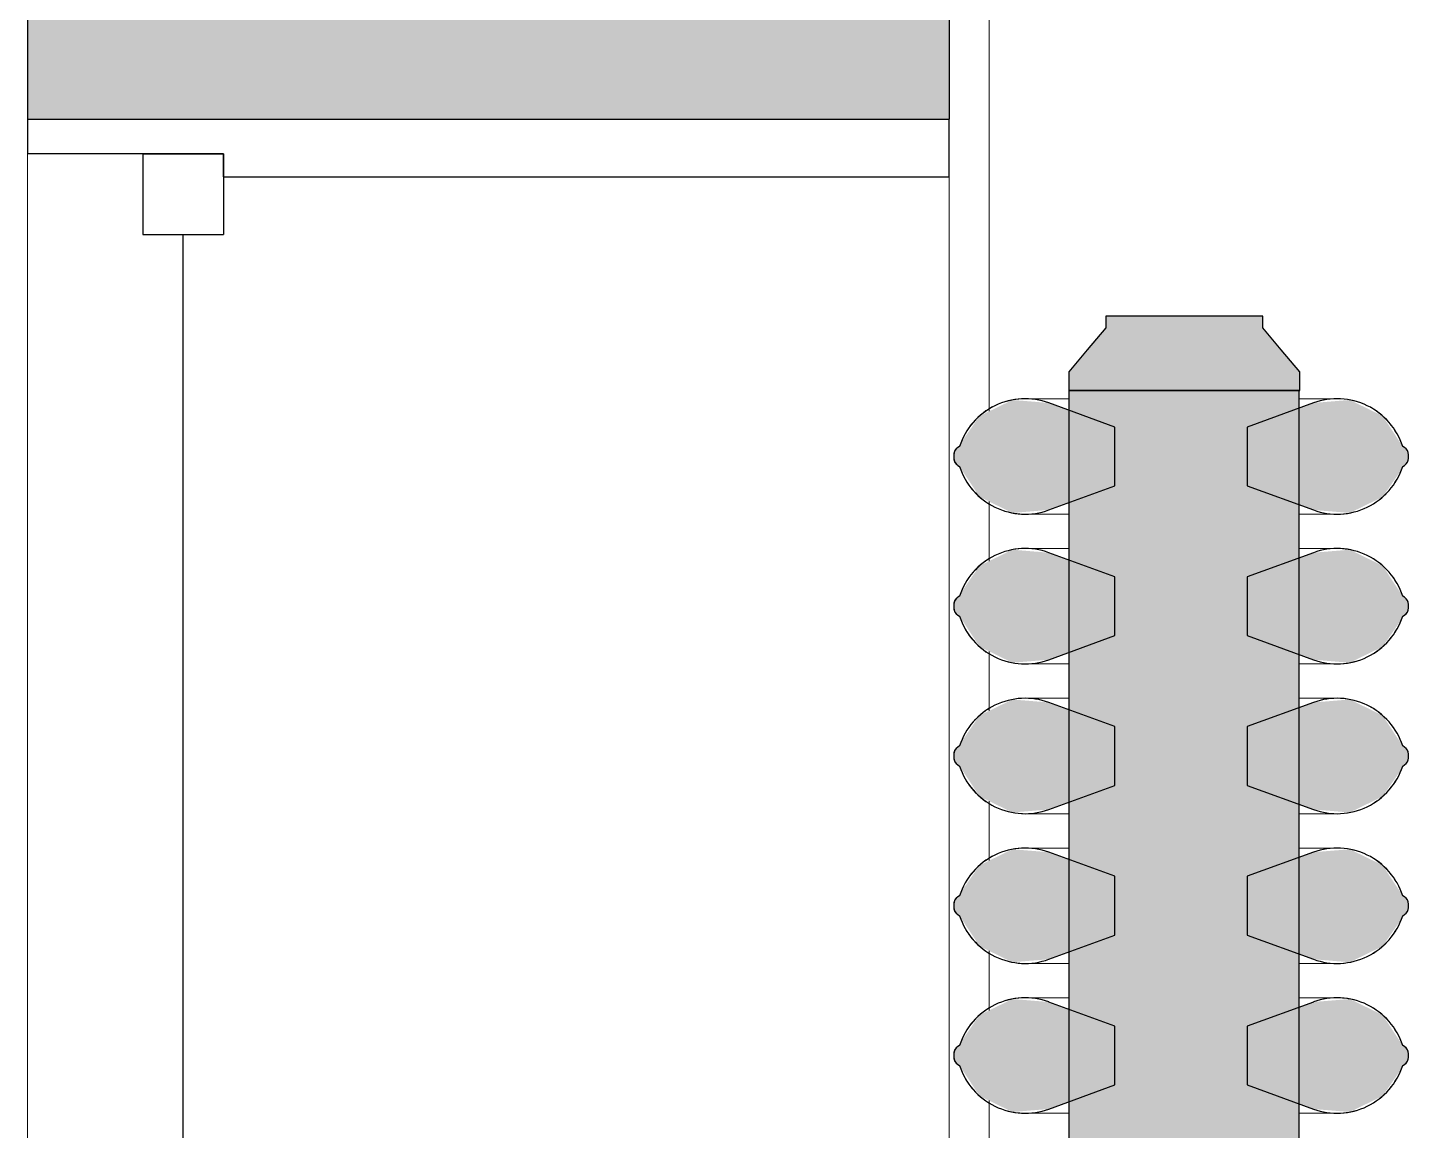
# Model space of a CAD drawing. Header units: inches. Extents: x -1287 to 1590, y -3558 to 989.
# Drawn here: x -1035.06 to -1005.1, y 357.56 to 381.49 of the extents above; entities that cross this region are included whole.
import ezdxf

# ---------------------------------------------------------------- set-up
doc = ezdxf.new("R2010")
doc.units = ezdxf.units.IN
doc.header["$MEASUREMENT"] = 0
for name, color, linetype, lineweight in [('A-FLOR', 192, 'Continuous', 18), ('A-GENM', 13, 'Continuous', 9), ('A-GLAZ', 151, 'Continuous', 18), ('A-WALL', 113, 'Continuous', 18), ('A-WALL-PATT', 111, 'Continuous', 18)]:
    doc.layers.add(name, color=color, linetype=linetype, lineweight=lineweight)

# ---------------------------------------------------------------- blocks, each defined once
blk = doc.blocks.new('Double Hung - side window 4_ X 6_ 3_ H-6972878-1st Floor Construction')
at = {"layer": 'A-GLAZ', "color": 8, "lineweight": 30}
for p, q in [((-18.75, 10), (-18, 10)), ((-18, 5.75), (-18, 10)), ((18, 5.75), (18, 10)), ((18.75, 10), (18, 10)), ((-18, 7.5), (-18, 5.75)), ((-18, 7.5), (-16.25, 7.5)), ((-16.25, 7.5), (-16.25, 5.75)), ((16.25, 7.5), (16.25, 5.75)), ((18, 7.5), (16.25, 7.5)), ((18, 7.5), (18, 5.75)), ((-16.25, 6.625), (16.25, 6.625)), ((-18, 5.75), (-16.25, 5.75)), ((-18, 5.75), (-17.5, 5.75)), ((-17.5, -10), (-17.5, 5.75)), ((18, 5.75), (16.25, 5.75)), ((17.5, 5.75), (18, 5.75)), ((17.5, 5.75), (17.5, -10)), ((-17.5, -10), (-18.75, -10)), ((17.5, -10), (18.75, -10))]:
    blk.add_line(p, q, dxfattribs=at)
blk = doc.blocks.new('Cast_Iron_Radiator_8182 - Cast_Iron_Radiator_8182-V46-1st Floor Construction')
at = {"layer": 'A-GENM'}
h = blk.add_hatch(color=7, dxfattribs=at)
h.paths.add_polyline_path([(-4.524, -3.66), (-4.589, -2.87), (-5.111, -1.435), (-6.389, -1.435), (-6.911, -2.87), (-6.976, -3.66), (-6.629, -4.372), (-5.943, -4.848), (-5.876, -4.91), (-5.713, -4.933), (-5.624, -4.91), (-5.532, -4.809), (-4.871, -4.372), (-4.645, -3.909)], flags=0)
h.paths.add_polyline_path([(-4.524, 3.66), (-4.871, 4.372), (-5.557, 4.848), (-5.624, 4.91), (-5.787, 4.933), (-5.876, 4.91), (-5.968, 4.809), (-6.629, 4.372), (-6.976, 3.66), (-6.911, 2.87), (-6.389, 1.435), (-5.111, 1.435), (-4.589, 2.87)], flags=0)
h = blk.add_hatch(color=7, dxfattribs=at)
h.paths.add_polyline_path([(-1.274, 3.66), (-1.621, 4.372), (-2.307, 4.848), (-2.374, 4.91), (-2.537, 4.933), (-2.626, 4.91), (-2.718, 4.809), (-3.379, 4.372), (-3.726, 3.66), (-3.661, 2.87), (-3.139, 1.435), (-1.861, 1.435), (-1.339, 2.87)], flags=0)
h.paths.add_polyline_path([(-1.274, -3.66), (-1.339, -2.87), (-1.861, -1.435), (-3.139, -1.435), (-3.661, -2.87), (-3.726, -3.66), (-3.379, -4.372), (-2.693, -4.848), (-2.626, -4.91), (-2.463, -4.933), (-2.374, -4.91), (-2.282, -4.809), (-1.621, -4.372), (-1.395, -3.909)], flags=0)
h = blk.add_hatch(color=7, dxfattribs=at)
h.paths.add_polyline_path([(1.976, -3.66), (1.911, -2.87), (1.389, -1.435), (0.111, -1.435), (-0.411, -2.87), (-0.476, -3.66), (-0.129, -4.372), (0.557, -4.848), (0.624, -4.91), (0.787, -4.933), (0.876, -4.91), (0.968, -4.809), (1.629, -4.372), (1.855, -3.909)], flags=0)
h.paths.add_polyline_path([(1.976, 3.66), (1.629, 4.372), (0.943, 4.848), (0.876, 4.91), (0.713, 4.933), (0.624, 4.91), (0.532, 4.809), (-0.129, 4.372), (-0.476, 3.66), (-0.411, 2.87), (0.111, 1.435), (1.389, 1.435), (1.911, 2.87)], flags=0)
h = blk.add_hatch(color=7, dxfattribs=at)
h.paths.add_polyline_path([(5.226, -3.66), (5.161, -2.87), (4.639, -1.435), (3.361, -1.435), (2.839, -2.87), (2.774, -3.66), (3.121, -4.372), (3.807, -4.848), (3.874, -4.91), (4.037, -4.933), (4.126, -4.91), (4.218, -4.809), (4.879, -4.372), (5.105, -3.909)], flags=0)
h.paths.add_polyline_path([(5.226, 3.66), (4.879, 4.372), (4.193, 4.848), (4.126, 4.91), (3.963, 4.933), (3.874, 4.91), (3.782, 4.809), (3.121, 4.372), (2.774, 3.66), (2.839, 2.87), (3.361, 1.435), (4.639, 1.435), (5.161, 2.87)], flags=0)
h = blk.add_hatch(color=7, dxfattribs=at)
h.paths.add_polyline_path([(8.476, -3.66), (8.411, -2.87), (7.889, -1.435), (6.611, -1.435), (6.089, -2.87), (6.024, -3.66), (6.371, -4.372), (7.057, -4.848), (7.124, -4.91), (7.287, -4.933), (7.376, -4.91), (7.468, -4.809), (8.129, -4.372), (8.355, -3.909)], flags=0)
h.paths.add_polyline_path([(8.476, 3.66), (8.129, 4.372), (7.443, 4.848), (7.376, 4.91), (7.213, 4.933), (7.124, 4.91), (7.032, 4.809), (6.371, 4.372), (6.024, 3.66), (6.089, 2.87), (6.611, 1.435), (7.889, 1.435), (8.411, 2.87)], flags=0)
for points in [[(-7.179, 2.574), (-7.584, 2.574), (-8.542, 1.77), (-8.792, 1.77), (-8.792, -1.634), (-8.542, -1.634), (-7.584, -2.438), (-7.179, -2.438)], [(15.702, -2.438), (15.702, 2.561), (-7.179, 2.561), (-7.179, -2.438), (11.735, -2.438)]]:
    blk.add_hatch(color=7, dxfattribs=at).paths.add_polyline_path(points, flags=0)
at = {"layer": 'A-GENM', "color": 8, "lineweight": 30}
for p, q in [((-5.943, 4.848), (-5.968, 4.809)), ((-5.713, 4.933), (-5.787, 4.933)), ((-5.532, 4.809), (-5.557, 4.848)), ((-2.693, 4.848), (-2.718, 4.809)), ((-2.463, 4.933), (-2.537, 4.933)), ((-2.282, 4.809), (-2.307, 4.848)), ((0.557, 4.848), (0.532, 4.809)), ((0.787, 4.933), (0.713, 4.933)), ((0.968, 4.809), (0.943, 4.848)), ((3.807, 4.848), (3.782, 4.809)), ((4.037, 4.933), (3.963, 4.933)), ((4.218, 4.809), (4.193, 4.848)), ((7.057, 4.848), (7.032, 4.809)), ((7.287, 4.933), (7.213, 4.933)), ((7.468, 4.809), (7.443, 4.848)), ((-6.911, 2.87), (-6.389, 1.435)), ((-5.111, 1.435), (-4.589, 2.87)), ((-3.661, 2.87), (-3.139, 1.435)), ((-1.861, 1.435), (-1.339, 2.87)), ((-0.411, 2.87), (0.111, 1.435)), ((1.389, 1.435), (1.911, 2.87)), ((2.839, 2.87), (3.361, 1.435)), ((4.639, 1.435), (5.161, 2.87)), ((6.089, 2.87), (6.611, 1.435)), ((7.889, 1.435), (8.411, 2.87)), ((-7.179, 2.574), (-7.584, 2.574)), ((-7.179, -2.438), (-7.179, 2.574)), ((15.702, 2.561), (-7.179, 2.561)), ((-7.179, 2.561), (-7.179, -2.438)), ((-8.542, 1.77), (-8.792, 1.77)), ((-8.792, 1.77), (-8.792, -1.634)), ((-6.389, 1.435), (-5.111, 1.435)), ((-3.139, 1.435), (-1.861, 1.435)), ((0.111, 1.435), (1.389, 1.435)), ((3.361, 1.435), (4.639, 1.435)), ((6.611, 1.435), (7.889, 1.435)), ((-6.389, -1.435), (-6.911, -2.87)), ((-5.111, -1.435), (-6.389, -1.435)), ((-4.589, -2.87), (-5.111, -1.435)), ((-3.139, -1.435), (-3.661, -2.87)), ((-1.861, -1.435), (-3.139, -1.435)), ((-1.339, -2.87), (-1.861, -1.435)), ((0.111, -1.435), (-0.411, -2.87)), ((1.389, -1.435), (0.111, -1.435)), ((1.911, -2.87), (1.389, -1.435)), ((3.361, -1.435), (2.839, -2.87)), ((4.639, -1.435), (3.361, -1.435)), ((5.161, -2.87), (4.639, -1.435)), ((6.611, -1.435), (6.089, -2.87)), ((7.889, -1.435), (6.611, -1.435)), ((8.411, -2.87), (7.889, -1.435)), ((-8.792, -1.634), (-8.542, -1.634)), ((-7.584, -2.438), (-7.179, -2.438)), ((-7.179, -2.438), (15.702, -2.438)), ((-5.968, -4.809), (-5.943, -4.848)), ((-5.787, -4.933), (-5.713, -4.933)), ((-5.557, -4.848), (-5.532, -4.809)), ((-2.718, -4.809), (-2.693, -4.848)), ((-2.537, -4.933), (-2.463, -4.933)), ((-2.307, -4.848), (-2.282, -4.809)), ((0.532, -4.809), (0.557, -4.848)), ((0.713, -4.933), (0.787, -4.933)), ((0.943, -4.848), (0.968, -4.809)), ((3.782, -4.809), (3.807, -4.848)), ((3.963, -4.933), (4.037, -4.933)), ((4.193, -4.848), (4.218, -4.809)), ((7.032, -4.809), (7.057, -4.848)), ((7.213, -4.933), (7.287, -4.933)), ((7.443, -4.848), (7.468, -4.809))]:
    blk.add_line(p, q, dxfattribs=at)
at = {"layer": 'A-GENM', "flags": 128}
for points in [[(-7.002, 3.383), (-7.001, 3.443), (-6.997, 3.503), (-6.991, 3.563), (-6.983, 3.622), (-6.972, 3.681), (-6.959, 3.74), (-6.943, 3.798), (-6.926, 3.855), (-6.906, 3.911), (-6.883, 3.967), (-6.859, 4.022), (-6.832, 4.076), (-6.804, 4.128), (-6.773, 4.18), (-6.74, 4.23), (-6.705, 4.279), (-6.668, 4.326), (-6.63, 4.372), (-6.589, 4.416), (-6.547, 4.459), (-6.503, 4.5), (-6.458, 4.539), (-6.411, 4.576), (-6.362, 4.612), (-6.312, 4.645), (-6.261, 4.677), (-6.209, 4.706), (-6.155, 4.733), (-6.101, 4.758), (-6.045, 4.781), (-5.989, 4.802), (-5.968, 4.809)], [(-5.943, 4.848), (-5.938, 4.854), (-5.934, 4.86), (-5.929, 4.866), (-5.925, 4.872), (-5.919, 4.877), (-5.914, 4.882), (-5.909, 4.887), (-5.903, 4.892), (-5.897, 4.896), (-5.891, 4.901), (-5.885, 4.905), (-5.878, 4.909), (-5.872, 4.912), (-5.865, 4.915), (-5.858, 4.918), (-5.851, 4.921), (-5.844, 4.924), (-5.837, 4.926), (-5.83, 4.928), (-5.823, 4.929), (-5.816, 4.93), (-5.808, 4.931), (-5.801, 4.932), (-5.793, 4.933), (-5.787, 4.933)], [(-5.713, 4.933), (-5.706, 4.932), (-5.698, 4.932), (-5.691, 4.931), (-5.683, 4.93), (-5.676, 4.929), (-5.669, 4.927), (-5.662, 4.925), (-5.655, 4.923), (-5.648, 4.921), (-5.641, 4.918), (-5.634, 4.915), (-5.627, 4.912), (-5.621, 4.908), (-5.614, 4.904), (-5.608, 4.9), (-5.602, 4.896), (-5.596, 4.891), (-5.591, 4.887), (-5.585, 4.882), (-5.58, 4.876), (-5.575, 4.871), (-5.57, 4.865), (-5.565, 4.859), (-5.561, 4.854), (-5.557, 4.848)], [(-5.532, 4.809), (-5.475, 4.789), (-5.419, 4.767), (-5.365, 4.743), (-5.311, 4.716), (-5.258, 4.688), (-5.206, 4.657), (-5.156, 4.624), (-5.107, 4.59), (-5.059, 4.553), (-5.013, 4.515), (-4.969, 4.474), (-4.926, 4.432), (-4.885, 4.389), (-4.846, 4.343), (-4.808, 4.296), (-4.773, 4.248), (-4.739, 4.198), (-4.707, 4.147), (-4.678, 4.095), (-4.651, 4.042), (-4.625, 3.987), (-4.602, 3.932), (-4.581, 3.876), (-4.563, 3.819), (-4.547, 3.761), (-4.533, 3.703), (-4.521, 3.644), (-4.512, 3.585), (-4.505, 3.525), (-4.5, 3.465), (-4.498, 3.405), (-4.498, 3.383)], [(-3.752, 3.383), (-3.751, 3.443), (-3.747, 3.503), (-3.741, 3.563), (-3.733, 3.622), (-3.722, 3.681), (-3.709, 3.74), (-3.693, 3.798), (-3.676, 3.855), (-3.656, 3.911), (-3.633, 3.967), (-3.609, 4.022), (-3.582, 4.076), (-3.554, 4.128), (-3.523, 4.18), (-3.49, 4.23), (-3.455, 4.279), (-3.418, 4.326), (-3.38, 4.372), (-3.339, 4.416), (-3.297, 4.459), (-3.253, 4.5), (-3.208, 4.539), (-3.161, 4.576), (-3.112, 4.612), (-3.062, 4.645), (-3.011, 4.677), (-2.959, 4.706), (-2.905, 4.733), (-2.851, 4.758), (-2.795, 4.781), (-2.739, 4.802), (-2.718, 4.809)], [(-2.693, 4.848), (-2.688, 4.854), (-2.684, 4.86), (-2.679, 4.866), (-2.675, 4.872), (-2.669, 4.877), (-2.664, 4.882), (-2.659, 4.887), (-2.653, 4.892), (-2.647, 4.896), (-2.641, 4.901), (-2.635, 4.905), (-2.628, 4.909), (-2.622, 4.912), (-2.615, 4.915), (-2.608, 4.918), (-2.601, 4.921), (-2.594, 4.924), (-2.587, 4.926), (-2.58, 4.928), (-2.573, 4.929), (-2.566, 4.93), (-2.558, 4.931), (-2.551, 4.932), (-2.543, 4.933), (-2.537, 4.933)], [(-2.463, 4.933), (-2.456, 4.932), (-2.448, 4.932), (-2.441, 4.931), (-2.433, 4.93), (-2.426, 4.929), (-2.419, 4.927), (-2.412, 4.925), (-2.405, 4.923), (-2.398, 4.921), (-2.391, 4.918), (-2.384, 4.915), (-2.377, 4.912), (-2.371, 4.908), (-2.364, 4.904), (-2.358, 4.9), (-2.352, 4.896), (-2.346, 4.891), (-2.341, 4.887), (-2.335, 4.882), (-2.33, 4.876), (-2.325, 4.871), (-2.32, 4.865), (-2.315, 4.859), (-2.311, 4.854), (-2.307, 4.848)], [(-2.282, 4.809), (-2.225, 4.789), (-2.169, 4.767), (-2.115, 4.743), (-2.061, 4.716), (-2.008, 4.688), (-1.956, 4.657), (-1.906, 4.624), (-1.857, 4.59), (-1.809, 4.553), (-1.763, 4.515), (-1.719, 4.474), (-1.676, 4.432), (-1.635, 4.389), (-1.596, 4.343), (-1.558, 4.296), (-1.523, 4.248), (-1.489, 4.198), (-1.457, 4.147), (-1.428, 4.095), (-1.401, 4.042), (-1.375, 3.987), (-1.352, 3.932), (-1.331, 3.876), (-1.313, 3.819), (-1.297, 3.761), (-1.283, 3.703), (-1.271, 3.644), (-1.262, 3.585), (-1.255, 3.525), (-1.25, 3.465), (-1.248, 3.405), (-1.248, 3.383)], [(-0.502, 3.383), (-0.501, 3.443), (-0.497, 3.503), (-0.491, 3.563), (-0.483, 3.622), (-0.472, 3.681), (-0.459, 3.74), (-0.443, 3.798), (-0.426, 3.855), (-0.406, 3.911), (-0.383, 3.967), (-0.359, 4.022), (-0.332, 4.076), (-0.304, 4.128), (-0.273, 4.18), (-0.24, 4.23), (-0.205, 4.279), (-0.168, 4.326), (-0.13, 4.372), (-0.089, 4.416), (-0.047, 4.459), (-0.003, 4.5), (0.042, 4.539), (0.089, 4.576), (0.138, 4.612), (0.188, 4.645), (0.239, 4.677), (0.291, 4.706), (0.345, 4.733), (0.399, 4.758), (0.455, 4.781), (0.511, 4.802), (0.532, 4.809)], [(0.557, 4.848), (0.562, 4.854), (0.566, 4.86), (0.571, 4.866), (0.575, 4.872), (0.581, 4.877), (0.586, 4.882), (0.591, 4.887), (0.597, 4.892), (0.603, 4.896), (0.609, 4.901), (0.615, 4.905), (0.622, 4.909), (0.628, 4.912), (0.635, 4.915), (0.642, 4.918), (0.649, 4.921), (0.656, 4.924), (0.663, 4.926), (0.67, 4.928), (0.677, 4.929), (0.684, 4.93), (0.692, 4.931), (0.699, 4.932), (0.707, 4.933), (0.713, 4.933)], [(0.787, 4.933), (0.794, 4.932), (0.802, 4.932), (0.809, 4.931), (0.817, 4.93), (0.824, 4.929), (0.831, 4.927), (0.838, 4.925), (0.845, 4.923), (0.852, 4.921), (0.859, 4.918), (0.866, 4.915), (0.873, 4.912), (0.879, 4.908), (0.886, 4.904), (0.892, 4.9), (0.898, 4.896), (0.904, 4.891), (0.909, 4.887), (0.915, 4.882), (0.92, 4.876), (0.925, 4.871), (0.93, 4.865), (0.935, 4.859), (0.939, 4.854), (0.943, 4.848)], [(0.968, 4.809), (1.025, 4.789), (1.081, 4.767), (1.135, 4.743), (1.189, 4.716), (1.242, 4.688), (1.294, 4.657), (1.344, 4.624), (1.393, 4.59), (1.441, 4.553), (1.487, 4.515), (1.531, 4.474), (1.574, 4.432), (1.615, 4.389), (1.654, 4.343), (1.692, 4.296), (1.727, 4.248), (1.761, 4.198), (1.793, 4.147), (1.822, 4.095), (1.849, 4.042), (1.875, 3.987), (1.898, 3.932), (1.919, 3.876), (1.937, 3.819), (1.953, 3.761), (1.967, 3.703), (1.979, 3.644), (1.988, 3.585), (1.995, 3.525), (2, 3.465), (2.002, 3.405), (2.002, 3.383)], [(2.748, 3.383), (2.749, 3.443), (2.753, 3.503), (2.759, 3.563), (2.767, 3.622), (2.778, 3.681), (2.791, 3.74), (2.807, 3.798), (2.824, 3.855), (2.844, 3.911), (2.867, 3.967), (2.891, 4.022), (2.918, 4.076), (2.946, 4.128), (2.977, 4.18), (3.01, 4.23), (3.045, 4.279), (3.082, 4.326), (3.12, 4.372), (3.161, 4.416), (3.203, 4.459), (3.247, 4.5), (3.292, 4.539), (3.339, 4.576), (3.388, 4.612), (3.438, 4.645), (3.489, 4.677), (3.541, 4.706), (3.595, 4.733), (3.649, 4.758), (3.705, 4.781), (3.761, 4.802), (3.782, 4.809)], [(3.807, 4.848), (3.812, 4.854), (3.816, 4.86), (3.821, 4.866), (3.825, 4.872), (3.831, 4.877), (3.836, 4.882), (3.841, 4.887), (3.847, 4.892), (3.853, 4.896), (3.859, 4.901), (3.865, 4.905), (3.872, 4.909), (3.878, 4.912), (3.885, 4.915), (3.892, 4.918), (3.899, 4.921), (3.906, 4.924), (3.913, 4.926), (3.92, 4.928), (3.927, 4.929), (3.934, 4.93), (3.942, 4.931), (3.949, 4.932), (3.957, 4.933), (3.963, 4.933)], [(4.037, 4.933), (4.044, 4.932), (4.052, 4.932), (4.059, 4.931), (4.067, 4.93), (4.074, 4.929), (4.081, 4.927), (4.088, 4.925), (4.095, 4.923), (4.102, 4.921), (4.109, 4.918), (4.116, 4.915), (4.123, 4.912), (4.129, 4.908), (4.136, 4.904), (4.142, 4.9), (4.148, 4.896), (4.154, 4.891), (4.159, 4.887), (4.165, 4.882), (4.17, 4.876), (4.175, 4.871), (4.18, 4.865), (4.185, 4.859), (4.189, 4.854), (4.193, 4.848)], [(4.218, 4.809), (4.275, 4.789), (4.331, 4.767), (4.385, 4.743), (4.439, 4.716), (4.492, 4.688), (4.544, 4.657), (4.594, 4.624), (4.643, 4.59), (4.691, 4.553), (4.737, 4.515), (4.781, 4.474), (4.824, 4.432), (4.865, 4.389), (4.904, 4.343), (4.942, 4.296), (4.977, 4.248), (5.011, 4.198), (5.043, 4.147), (5.072, 4.095), (5.099, 4.042), (5.125, 3.987), (5.148, 3.932), (5.169, 3.876), (5.187, 3.819), (5.203, 3.761), (5.217, 3.703), (5.229, 3.644), (5.238, 3.585), (5.245, 3.525), (5.25, 3.465), (5.252, 3.405), (5.252, 3.383)], [(5.998, 3.383), (5.999, 3.443), (6.003, 3.503), (6.009, 3.563), (6.017, 3.622), (6.028, 3.681), (6.041, 3.74), (6.057, 3.798), (6.074, 3.855), (6.094, 3.911), (6.117, 3.967), (6.141, 4.022), (6.168, 4.076), (6.196, 4.128), (6.227, 4.18), (6.26, 4.23), (6.295, 4.279), (6.332, 4.326), (6.37, 4.372), (6.411, 4.416), (6.453, 4.459), (6.497, 4.5), (6.542, 4.539), (6.589, 4.576), (6.638, 4.612), (6.688, 4.645), (6.739, 4.677), (6.791, 4.706), (6.845, 4.733), (6.899, 4.758), (6.955, 4.781), (7.011, 4.802), (7.032, 4.809)], [(7.057, 4.848), (7.062, 4.854), (7.066, 4.86), (7.071, 4.866), (7.075, 4.872), (7.081, 4.877), (7.086, 4.882), (7.091, 4.887), (7.097, 4.892), (7.103, 4.896), (7.109, 4.901), (7.115, 4.905), (7.122, 4.909), (7.128, 4.912), (7.135, 4.915), (7.142, 4.918), (7.149, 4.921), (7.156, 4.924), (7.163, 4.926), (7.17, 4.928), (7.177, 4.929), (7.184, 4.93), (7.192, 4.931), (7.199, 4.932), (7.207, 4.933), (7.213, 4.933)], [(7.287, 4.933), (7.294, 4.932), (7.302, 4.932), (7.309, 4.931), (7.317, 4.93), (7.324, 4.929), (7.331, 4.927), (7.338, 4.925), (7.345, 4.923), (7.352, 4.921), (7.359, 4.918), (7.366, 4.915), (7.373, 4.912), (7.379, 4.908), (7.386, 4.904), (7.392, 4.9), (7.398, 4.896), (7.404, 4.891), (7.409, 4.887), (7.415, 4.882), (7.42, 4.876), (7.425, 4.871), (7.43, 4.865), (7.435, 4.859), (7.439, 4.854), (7.443, 4.848)], [(7.468, 4.809), (7.525, 4.789), (7.581, 4.767), (7.635, 4.743), (7.689, 4.716), (7.742, 4.688), (7.794, 4.657), (7.844, 4.624), (7.893, 4.59), (7.941, 4.553), (7.987, 4.515), (8.031, 4.474), (8.074, 4.432), (8.115, 4.389), (8.154, 4.343), (8.192, 4.296), (8.227, 4.248), (8.261, 4.198), (8.293, 4.147), (8.322, 4.095), (8.349, 4.042), (8.375, 3.987), (8.398, 3.932), (8.419, 3.876), (8.437, 3.819), (8.453, 3.761), (8.467, 3.703), (8.479, 3.644), (8.488, 3.585), (8.495, 3.525), (8.5, 3.465), (8.502, 3.405), (8.502, 3.383)], [(-7.002, 2.571), (-7.002, 2.642), (-7.002, 2.71), (-7.002, 2.775), (-7.002, 2.837), (-7.002, 2.896), (-7.002, 2.952), (-7.002, 3.005), (-7.002, 3.055), (-7.002, 3.102), (-7.002, 3.145), (-7.002, 3.185), (-7.002, 3.221), (-7.002, 3.254), (-7.002, 3.283), (-7.002, 3.309), (-7.002, 3.33), (-7.002, 3.348), (-7.002, 3.363), (-7.002, 3.373), (-7.002, 3.38), (-7.002, 3.383), (-7.002, 3.383)], [(-4.498, 3.383), (-4.498, 3.381), (-4.498, 3.375), (-4.498, 3.366), (-4.498, 3.353), (-4.498, 3.336), (-4.498, 3.315), (-4.498, 3.29), (-4.498, 3.262), (-4.498, 3.23), (-4.498, 3.195), (-4.498, 3.156), (-4.498, 3.114), (-4.498, 3.068), (-4.498, 3.019), (-4.498, 2.967), (-4.498, 2.911), (-4.498, 2.853), (-4.498, 2.792), (-4.498, 2.727), (-4.498, 2.66), (-4.498, 2.591), (-4.498, 2.561)], [(-3.752, 2.571), (-3.752, 2.642), (-3.752, 2.71), (-3.752, 2.775), (-3.752, 2.837), (-3.752, 2.896), (-3.752, 2.952), (-3.752, 3.005), (-3.752, 3.055), (-3.752, 3.102), (-3.752, 3.145), (-3.752, 3.185), (-3.752, 3.221), (-3.752, 3.254), (-3.752, 3.283), (-3.752, 3.309), (-3.752, 3.33), (-3.752, 3.348), (-3.752, 3.363), (-3.752, 3.373), (-3.752, 3.38), (-3.752, 3.383), (-3.752, 3.383)], [(-1.248, 3.383), (-1.248, 3.381), (-1.248, 3.375), (-1.248, 3.366), (-1.248, 3.353), (-1.248, 3.336), (-1.248, 3.315), (-1.248, 3.29), (-1.248, 3.262), (-1.248, 3.23), (-1.248, 3.195), (-1.248, 3.156), (-1.248, 3.114), (-1.248, 3.068), (-1.248, 3.019), (-1.248, 2.967), (-1.248, 2.911), (-1.248, 2.853), (-1.248, 2.792), (-1.248, 2.727), (-1.248, 2.66), (-1.248, 2.591), (-1.248, 2.561)], [(-0.502, 2.571), (-0.502, 2.642), (-0.502, 2.71), (-0.502, 2.775), (-0.502, 2.837), (-0.502, 2.896), (-0.502, 2.952), (-0.502, 3.005), (-0.502, 3.055), (-0.502, 3.102), (-0.502, 3.145), (-0.502, 3.185), (-0.502, 3.221), (-0.502, 3.254), (-0.502, 3.283), (-0.502, 3.309), (-0.502, 3.33), (-0.502, 3.348), (-0.502, 3.363), (-0.502, 3.373), (-0.502, 3.38), (-0.502, 3.383), (-0.502, 3.383)], [(2.002, 3.383), (2.002, 3.381), (2.002, 3.375), (2.002, 3.366), (2.002, 3.353), (2.002, 3.336), (2.002, 3.315), (2.002, 3.29), (2.002, 3.262), (2.002, 3.23), (2.002, 3.195), (2.002, 3.156), (2.002, 3.114), (2.002, 3.068), (2.002, 3.019), (2.002, 2.967), (2.002, 2.911), (2.002, 2.853), (2.002, 2.792), (2.002, 2.727), (2.002, 2.66), (2.002, 2.591), (2.002, 2.561)], [(2.748, 2.571), (2.748, 2.642), (2.748, 2.71), (2.748, 2.775), (2.748, 2.837), (2.748, 2.896), (2.748, 2.952), (2.748, 3.005), (2.748, 3.055), (2.748, 3.102), (2.748, 3.145), (2.748, 3.185), (2.748, 3.221), (2.748, 3.254), (2.748, 3.283), (2.748, 3.309), (2.748, 3.33), (2.748, 3.348), (2.748, 3.363), (2.748, 3.373), (2.748, 3.38), (2.748, 3.383), (2.748, 3.383)], [(5.252, 3.383), (5.252, 3.381), (5.252, 3.375), (5.252, 3.366), (5.252, 3.353), (5.252, 3.336), (5.252, 3.315), (5.252, 3.29), (5.252, 3.262), (5.252, 3.23), (5.252, 3.195), (5.252, 3.156), (5.252, 3.114), (5.252, 3.068), (5.252, 3.019), (5.252, 2.967), (5.252, 2.911), (5.252, 2.853), (5.252, 2.792), (5.252, 2.727), (5.252, 2.66), (5.252, 2.591), (5.252, 2.561)], [(5.998, 2.571), (5.998, 2.642), (5.998, 2.71), (5.998, 2.775), (5.998, 2.837), (5.998, 2.896), (5.998, 2.952), (5.998, 3.005), (5.998, 3.055), (5.998, 3.102), (5.998, 3.145), (5.998, 3.185), (5.998, 3.221), (5.998, 3.254), (5.998, 3.283), (5.998, 3.309), (5.998, 3.33), (5.998, 3.348), (5.998, 3.363), (5.998, 3.373), (5.998, 3.38), (5.998, 3.383), (5.998, 3.383)], [(8.502, 3.383), (8.502, 3.381), (8.502, 3.375), (8.502, 3.366), (8.502, 3.353), (8.502, 3.336), (8.502, 3.315), (8.502, 3.29), (8.502, 3.262), (8.502, 3.23), (8.502, 3.195), (8.502, 3.156), (8.502, 3.114), (8.502, 3.068), (8.502, 3.019), (8.502, 2.967), (8.502, 2.911), (8.502, 2.853), (8.502, 2.792), (8.502, 2.727), (8.502, 2.66), (8.502, 2.591), (8.502, 2.561)], [(-7.002, -3.383), (-7.002, -3.381), (-7.002, -3.375), (-7.002, -3.366), (-7.002, -3.353), (-7.002, -3.336), (-7.002, -3.315), (-7.002, -3.29), (-7.002, -3.262), (-7.002, -3.23), (-7.002, -3.195), (-7.002, -3.156), (-7.002, -3.114), (-7.002, -3.068), (-7.002, -3.019), (-7.002, -2.967), (-7.002, -2.911), (-7.002, -2.853), (-7.002, -2.792), (-7.002, -2.727), (-7.002, -2.66), (-7.002, -2.591), (-7.002, -2.518), (-7.002, -2.444)], [(-4.498, -2.438), (-4.498, -2.498), (-4.498, -2.571), (-4.498, -2.642), (-4.498, -2.71), (-4.498, -2.775), (-4.498, -2.837), (-4.498, -2.896), (-4.498, -2.952), (-4.498, -3.005), (-4.498, -3.055), (-4.498, -3.102), (-4.498, -3.145), (-4.498, -3.185), (-4.498, -3.221), (-4.498, -3.254), (-4.498, -3.283), (-4.498, -3.309), (-4.498, -3.33), (-4.498, -3.348), (-4.498, -3.363), (-4.498, -3.373), (-4.498, -3.38), (-4.498, -3.383), (-4.498, -3.383)], [(-3.752, -3.383), (-3.752, -3.381), (-3.752, -3.375), (-3.752, -3.366), (-3.752, -3.353), (-3.752, -3.336), (-3.752, -3.315), (-3.752, -3.29), (-3.752, -3.262), (-3.752, -3.23), (-3.752, -3.195), (-3.752, -3.156), (-3.752, -3.114), (-3.752, -3.068), (-3.752, -3.019), (-3.752, -2.967), (-3.752, -2.911), (-3.752, -2.853), (-3.752, -2.792), (-3.752, -2.727), (-3.752, -2.66), (-3.752, -2.591), (-3.752, -2.518), (-3.752, -2.444)], [(-1.248, -2.438), (-1.248, -2.498), (-1.248, -2.571), (-1.248, -2.642), (-1.248, -2.71), (-1.248, -2.775), (-1.248, -2.837), (-1.248, -2.896), (-1.248, -2.952), (-1.248, -3.005), (-1.248, -3.055), (-1.248, -3.102), (-1.248, -3.145), (-1.248, -3.185), (-1.248, -3.221), (-1.248, -3.254), (-1.248, -3.283), (-1.248, -3.309), (-1.248, -3.33), (-1.248, -3.348), (-1.248, -3.363), (-1.248, -3.373), (-1.248, -3.38), (-1.248, -3.383), (-1.248, -3.383)], [(-0.502, -3.383), (-0.502, -3.381), (-0.502, -3.375), (-0.502, -3.366), (-0.502, -3.353), (-0.502, -3.336), (-0.502, -3.315), (-0.502, -3.29), (-0.502, -3.262), (-0.502, -3.23), (-0.502, -3.195), (-0.502, -3.156), (-0.502, -3.114), (-0.502, -3.068), (-0.502, -3.019), (-0.502, -2.967), (-0.502, -2.911), (-0.502, -2.853), (-0.502, -2.792), (-0.502, -2.727), (-0.502, -2.66), (-0.502, -2.591), (-0.502, -2.518), (-0.502, -2.444)], [(2.002, -2.438), (2.002, -2.498), (2.002, -2.571), (2.002, -2.642), (2.002, -2.71), (2.002, -2.775), (2.002, -2.837), (2.002, -2.896), (2.002, -2.952), (2.002, -3.005), (2.002, -3.055), (2.002, -3.102), (2.002, -3.145), (2.002, -3.185), (2.002, -3.221), (2.002, -3.254), (2.002, -3.283), (2.002, -3.309), (2.002, -3.33), (2.002, -3.348), (2.002, -3.363), (2.002, -3.373), (2.002, -3.38), (2.002, -3.383), (2.002, -3.383)], [(2.748, -3.383), (2.748, -3.381), (2.748, -3.375), (2.748, -3.366), (2.748, -3.353), (2.748, -3.336), (2.748, -3.315), (2.748, -3.29), (2.748, -3.262), (2.748, -3.23), (2.748, -3.195), (2.748, -3.156), (2.748, -3.114), (2.748, -3.068), (2.748, -3.019), (2.748, -2.967), (2.748, -2.911), (2.748, -2.853), (2.748, -2.792), (2.748, -2.727), (2.748, -2.66), (2.748, -2.591), (2.748, -2.518), (2.748, -2.444)], [(5.252, -2.438), (5.252, -2.498), (5.252, -2.571), (5.252, -2.642), (5.252, -2.71), (5.252, -2.775), (5.252, -2.837), (5.252, -2.896), (5.252, -2.952), (5.252, -3.005), (5.252, -3.055), (5.252, -3.102), (5.252, -3.145), (5.252, -3.185), (5.252, -3.221), (5.252, -3.254), (5.252, -3.283), (5.252, -3.309), (5.252, -3.33), (5.252, -3.348), (5.252, -3.363), (5.252, -3.373), (5.252, -3.38), (5.252, -3.383), (5.252, -3.383)], [(5.998, -3.383), (5.998, -3.381), (5.998, -3.375), (5.998, -3.366), (5.998, -3.353), (5.998, -3.336), (5.998, -3.315), (5.998, -3.29), (5.998, -3.262), (5.998, -3.23), (5.998, -3.195), (5.998, -3.156), (5.998, -3.114), (5.998, -3.068), (5.998, -3.019), (5.998, -2.967), (5.998, -2.911), (5.998, -2.853), (5.998, -2.792), (5.998, -2.727), (5.998, -2.66), (5.998, -2.591), (5.998, -2.518), (5.998, -2.444)], [(8.502, -2.438), (8.502, -2.498), (8.502, -2.571), (8.502, -2.642), (8.502, -2.71), (8.502, -2.775), (8.502, -2.837), (8.502, -2.896), (8.502, -2.952), (8.502, -3.005), (8.502, -3.055), (8.502, -3.102), (8.502, -3.145), (8.502, -3.185), (8.502, -3.221), (8.502, -3.254), (8.502, -3.283), (8.502, -3.309), (8.502, -3.33), (8.502, -3.348), (8.502, -3.363), (8.502, -3.373), (8.502, -3.38), (8.502, -3.383), (8.502, -3.383)], [(-5.968, -4.809), (-6.025, -4.789), (-6.081, -4.767), (-6.135, -4.743), (-6.189, -4.716), (-6.242, -4.688), (-6.294, -4.657), (-6.344, -4.624), (-6.393, -4.59), (-6.441, -4.553), (-6.487, -4.515), (-6.531, -4.474), (-6.574, -4.432), (-6.615, -4.389), (-6.654, -4.343), (-6.692, -4.296), (-6.727, -4.248), (-6.761, -4.198), (-6.793, -4.147), (-6.822, -4.095), (-6.849, -4.042), (-6.875, -3.987), (-6.898, -3.932), (-6.919, -3.876), (-6.937, -3.819), (-6.953, -3.761), (-6.967, -3.703), (-6.979, -3.644), (-6.988, -3.585), (-6.995, -3.525), (-7, -3.465), (-7.002, -3.405), (-7.002, -3.383)], [(-4.498, -3.383), (-4.499, -3.443), (-4.503, -3.503), (-4.509, -3.563), (-4.517, -3.622), (-4.528, -3.681), (-4.541, -3.74), (-4.557, -3.798), (-4.574, -3.855), (-4.594, -3.911), (-4.617, -3.967), (-4.641, -4.022), (-4.668, -4.076), (-4.696, -4.128), (-4.727, -4.18), (-4.76, -4.23), (-4.795, -4.279), (-4.832, -4.326), (-4.87, -4.372), (-4.911, -4.416), (-4.953, -4.459), (-4.997, -4.5), (-5.042, -4.539), (-5.089, -4.576), (-5.138, -4.612), (-5.188, -4.645), (-5.239, -4.677), (-5.291, -4.706), (-5.345, -4.733), (-5.399, -4.758), (-5.455, -4.781), (-5.511, -4.802), (-5.532, -4.809)], [(-2.718, -4.809), (-2.775, -4.789), (-2.831, -4.767), (-2.885, -4.743), (-2.939, -4.716), (-2.992, -4.688), (-3.044, -4.657), (-3.094, -4.624), (-3.143, -4.59), (-3.191, -4.553), (-3.237, -4.515), (-3.281, -4.474), (-3.324, -4.432), (-3.365, -4.389), (-3.404, -4.343), (-3.442, -4.296), (-3.477, -4.248), (-3.511, -4.198), (-3.543, -4.147), (-3.572, -4.095), (-3.599, -4.042), (-3.625, -3.987), (-3.648, -3.932), (-3.669, -3.876), (-3.687, -3.819), (-3.703, -3.761), (-3.717, -3.703), (-3.729, -3.644), (-3.738, -3.585), (-3.745, -3.525), (-3.75, -3.465), (-3.752, -3.405), (-3.752, -3.383)], [(-1.248, -3.383), (-1.249, -3.443), (-1.253, -3.503), (-1.259, -3.563), (-1.267, -3.622), (-1.278, -3.681), (-1.291, -3.74), (-1.307, -3.798), (-1.324, -3.855), (-1.344, -3.911), (-1.367, -3.967), (-1.391, -4.022), (-1.418, -4.076), (-1.446, -4.128), (-1.477, -4.18), (-1.51, -4.23), (-1.545, -4.279), (-1.582, -4.326), (-1.62, -4.372), (-1.661, -4.416), (-1.703, -4.459), (-1.747, -4.5), (-1.792, -4.539), (-1.839, -4.576), (-1.888, -4.612), (-1.938, -4.645), (-1.989, -4.677), (-2.041, -4.706), (-2.095, -4.733), (-2.149, -4.758), (-2.205, -4.781), (-2.261, -4.802), (-2.282, -4.809)], [(0.532, -4.809), (0.475, -4.789), (0.419, -4.767), (0.365, -4.743), (0.311, -4.716), (0.258, -4.688), (0.206, -4.657), (0.156, -4.624), (0.107, -4.59), (0.059, -4.553), (0.013, -4.515), (-0.031, -4.474), (-0.074, -4.432), (-0.115, -4.389), (-0.154, -4.343), (-0.192, -4.296), (-0.227, -4.248), (-0.261, -4.198), (-0.293, -4.147), (-0.322, -4.095), (-0.349, -4.042), (-0.375, -3.987), (-0.398, -3.932), (-0.419, -3.876), (-0.437, -3.819), (-0.453, -3.761), (-0.467, -3.703), (-0.479, -3.644), (-0.488, -3.585), (-0.495, -3.525), (-0.5, -3.465), (-0.502, -3.405), (-0.502, -3.383)], [(2.002, -3.383), (2.001, -3.443), (1.997, -3.503), (1.991, -3.563), (1.983, -3.622), (1.972, -3.681), (1.959, -3.74), (1.943, -3.798), (1.926, -3.855), (1.906, -3.911), (1.883, -3.967), (1.859, -4.022), (1.832, -4.076), (1.804, -4.128), (1.773, -4.18), (1.74, -4.23), (1.705, -4.279), (1.668, -4.326), (1.63, -4.372), (1.589, -4.416), (1.547, -4.459), (1.503, -4.5), (1.458, -4.539), (1.411, -4.576), (1.362, -4.612), (1.312, -4.645), (1.261, -4.677), (1.209, -4.706), (1.155, -4.733), (1.101, -4.758), (1.045, -4.781), (0.989, -4.802), (0.968, -4.809)], [(3.782, -4.809), (3.725, -4.789), (3.669, -4.767), (3.615, -4.743), (3.561, -4.716), (3.508, -4.688), (3.456, -4.657), (3.406, -4.624), (3.357, -4.59), (3.309, -4.553), (3.263, -4.515), (3.219, -4.474), (3.176, -4.432), (3.135, -4.389), (3.096, -4.343), (3.058, -4.296), (3.023, -4.248), (2.989, -4.198), (2.957, -4.147), (2.928, -4.095), (2.901, -4.042), (2.875, -3.987), (2.852, -3.932), (2.831, -3.876), (2.813, -3.819), (2.797, -3.761), (2.783, -3.703), (2.771, -3.644), (2.762, -3.585), (2.755, -3.525), (2.75, -3.465), (2.748, -3.405), (2.748, -3.383)], [(5.252, -3.383), (5.251, -3.443), (5.247, -3.503), (5.241, -3.563), (5.233, -3.622), (5.222, -3.681), (5.209, -3.74), (5.193, -3.798), (5.176, -3.855), (5.156, -3.911), (5.133, -3.967), (5.109, -4.022), (5.082, -4.076), (5.054, -4.128), (5.023, -4.18), (4.99, -4.23), (4.955, -4.279), (4.918, -4.326), (4.88, -4.372), (4.839, -4.416), (4.797, -4.459), (4.753, -4.5), (4.708, -4.539), (4.661, -4.576), (4.612, -4.612), (4.562, -4.645), (4.511, -4.677), (4.459, -4.706), (4.405, -4.733), (4.351, -4.758), (4.295, -4.781), (4.239, -4.802), (4.218, -4.809)], [(7.032, -4.809), (6.975, -4.789), (6.919, -4.767), (6.865, -4.743), (6.811, -4.716), (6.758, -4.688), (6.706, -4.657), (6.656, -4.624), (6.607, -4.59), (6.559, -4.553), (6.513, -4.515), (6.469, -4.474), (6.426, -4.432), (6.385, -4.389), (6.346, -4.343), (6.308, -4.296), (6.273, -4.248), (6.239, -4.198), (6.207, -4.147), (6.178, -4.095), (6.151, -4.042), (6.125, -3.987), (6.102, -3.932), (6.081, -3.876), (6.063, -3.819), (6.047, -3.761), (6.033, -3.703), (6.021, -3.644), (6.012, -3.585), (6.005, -3.525), (6, -3.465), (5.998, -3.405), (5.998, -3.383)], [(8.502, -3.383), (8.501, -3.443), (8.497, -3.503), (8.491, -3.563), (8.483, -3.622), (8.472, -3.681), (8.459, -3.74), (8.443, -3.798), (8.426, -3.855), (8.406, -3.911), (8.383, -3.967), (8.359, -4.022), (8.332, -4.076), (8.304, -4.128), (8.273, -4.18), (8.24, -4.23), (8.205, -4.279), (8.168, -4.326), (8.13, -4.372), (8.089, -4.416), (8.047, -4.459), (8.003, -4.5), (7.958, -4.539), (7.911, -4.576), (7.862, -4.612), (7.812, -4.645), (7.761, -4.677), (7.709, -4.706), (7.655, -4.733), (7.601, -4.758), (7.545, -4.781), (7.489, -4.802), (7.468, -4.809)], [(-5.787, -4.933), (-5.794, -4.932), (-5.802, -4.932), (-5.809, -4.931), (-5.817, -4.93), (-5.824, -4.929), (-5.831, -4.927), (-5.838, -4.925), (-5.845, -4.923), (-5.852, -4.921), (-5.859, -4.918), (-5.866, -4.915), (-5.873, -4.912), (-5.879, -4.908), (-5.886, -4.904), (-5.892, -4.9), (-5.898, -4.896), (-5.904, -4.891), (-5.909, -4.887), (-5.915, -4.882), (-5.92, -4.876), (-5.925, -4.871), (-5.93, -4.865), (-5.935, -4.859), (-5.939, -4.854), (-5.943, -4.848)], [(-5.557, -4.848), (-5.562, -4.854), (-5.566, -4.86), (-5.571, -4.866), (-5.575, -4.872), (-5.581, -4.877), (-5.586, -4.882), (-5.591, -4.887), (-5.597, -4.892), (-5.603, -4.896), (-5.609, -4.901), (-5.615, -4.905), (-5.622, -4.909), (-5.628, -4.912), (-5.635, -4.915), (-5.642, -4.918), (-5.649, -4.921), (-5.656, -4.924), (-5.663, -4.926), (-5.67, -4.928), (-5.677, -4.929), (-5.684, -4.93), (-5.692, -4.931), (-5.699, -4.932), (-5.707, -4.933), (-5.713, -4.933)], [(-2.537, -4.933), (-2.544, -4.932), (-2.552, -4.932), (-2.559, -4.931), (-2.567, -4.93), (-2.574, -4.929), (-2.581, -4.927), (-2.588, -4.925), (-2.595, -4.923), (-2.602, -4.921), (-2.609, -4.918), (-2.616, -4.915), (-2.623, -4.912), (-2.629, -4.908), (-2.636, -4.904), (-2.642, -4.9), (-2.648, -4.896), (-2.654, -4.891), (-2.659, -4.887), (-2.665, -4.882), (-2.67, -4.876), (-2.675, -4.871), (-2.68, -4.865), (-2.685, -4.859), (-2.689, -4.854), (-2.693, -4.848)], [(-2.307, -4.848), (-2.312, -4.854), (-2.316, -4.86), (-2.321, -4.866), (-2.325, -4.872), (-2.331, -4.877), (-2.336, -4.882), (-2.341, -4.887), (-2.347, -4.892), (-2.353, -4.896), (-2.359, -4.901), (-2.365, -4.905), (-2.372, -4.909), (-2.378, -4.912), (-2.385, -4.915), (-2.392, -4.918), (-2.399, -4.921), (-2.406, -4.924), (-2.413, -4.926), (-2.42, -4.928), (-2.427, -4.929), (-2.434, -4.93), (-2.442, -4.931), (-2.449, -4.932), (-2.457, -4.933), (-2.463, -4.933)], [(0.713, -4.933), (0.706, -4.932), (0.698, -4.932), (0.691, -4.931), (0.683, -4.93), (0.676, -4.929), (0.669, -4.927), (0.662, -4.925), (0.655, -4.923), (0.648, -4.921), (0.641, -4.918), (0.634, -4.915), (0.627, -4.912), (0.621, -4.908), (0.614, -4.904), (0.608, -4.9), (0.602, -4.896), (0.596, -4.891), (0.591, -4.887), (0.585, -4.882), (0.58, -4.876), (0.575, -4.871), (0.57, -4.865), (0.565, -4.859), (0.561, -4.854), (0.557, -4.848)], [(0.943, -4.848), (0.938, -4.854), (0.934, -4.86), (0.929, -4.866), (0.925, -4.872), (0.919, -4.877), (0.914, -4.882), (0.909, -4.887), (0.903, -4.892), (0.897, -4.896), (0.891, -4.901), (0.885, -4.905), (0.878, -4.909), (0.872, -4.912), (0.865, -4.915), (0.858, -4.918), (0.851, -4.921), (0.844, -4.924), (0.837, -4.926), (0.83, -4.928), (0.823, -4.929), (0.816, -4.93), (0.808, -4.931), (0.801, -4.932), (0.793, -4.933), (0.787, -4.933)], [(3.963, -4.933), (3.956, -4.932), (3.948, -4.932), (3.941, -4.931), (3.933, -4.93), (3.926, -4.929), (3.919, -4.927), (3.912, -4.925), (3.905, -4.923), (3.898, -4.921), (3.891, -4.918), (3.884, -4.915), (3.877, -4.912), (3.871, -4.908), (3.864, -4.904), (3.858, -4.9), (3.852, -4.896), (3.846, -4.891), (3.841, -4.887), (3.835, -4.882), (3.83, -4.876), (3.825, -4.871), (3.82, -4.865), (3.815, -4.859), (3.811, -4.854), (3.807, -4.848)], [(4.193, -4.848), (4.188, -4.854), (4.184, -4.86), (4.179, -4.866), (4.175, -4.872), (4.169, -4.877), (4.164, -4.882), (4.159, -4.887), (4.153, -4.892), (4.147, -4.896), (4.141, -4.901), (4.135, -4.905), (4.128, -4.909), (4.122, -4.912), (4.115, -4.915), (4.108, -4.918), (4.101, -4.921), (4.094, -4.924), (4.087, -4.926), (4.08, -4.928), (4.073, -4.929), (4.066, -4.93), (4.058, -4.931), (4.051, -4.932), (4.043, -4.933), (4.037, -4.933)], [(7.213, -4.933), (7.206, -4.932), (7.198, -4.932), (7.191, -4.931), (7.183, -4.93), (7.176, -4.929), (7.169, -4.927), (7.162, -4.925), (7.155, -4.923), (7.148, -4.921), (7.141, -4.918), (7.134, -4.915), (7.127, -4.912), (7.121, -4.908), (7.114, -4.904), (7.108, -4.9), (7.102, -4.896), (7.096, -4.891), (7.091, -4.887), (7.085, -4.882), (7.08, -4.876), (7.075, -4.871), (7.07, -4.865), (7.065, -4.859), (7.061, -4.854), (7.057, -4.848)], [(7.443, -4.848), (7.438, -4.854), (7.434, -4.86), (7.429, -4.866), (7.425, -4.872), (7.419, -4.877), (7.414, -4.882), (7.409, -4.887), (7.403, -4.892), (7.397, -4.896), (7.391, -4.901), (7.385, -4.905), (7.378, -4.909), (7.372, -4.912), (7.365, -4.915), (7.358, -4.918), (7.351, -4.921), (7.344, -4.924), (7.337, -4.926), (7.33, -4.928), (7.323, -4.929), (7.316, -4.93), (7.308, -4.931), (7.301, -4.932), (7.293, -4.933), (7.287, -4.933)]]:
    blk.add_lwpolyline(points, dxfattribs=at)
at = {"layer": 'A-GENM', "color": 8, "lineweight": 30, "flags": 128}
for points in [[(-7.584, 2.574), (-8.063, 2.172), (-8.542, 1.77)], [(-8.542, -1.634), (-8.063, -2.036), (-7.584, -2.438)]]:
    blk.add_lwpolyline(points, dxfattribs=at)
at = {"layer": 'A-GENM', "color": 8, "lineweight": 30}
for centre, radius, start, end in [((-5.502, 3.383), 1.5, 108.1106, 200), ((-5.787, 4.747), 0.186, 90, 147), ((-5.713, 4.747), 0.186, 33, 90), ((-5.998, 3.383), 1.5, 340, 71.8894), ((-2.252, 3.383), 1.5, 108.1106, 200), ((-2.537, 4.747), 0.186, 90, 147), ((-2.463, 4.747), 0.186, 33, 90), ((-2.748, 3.383), 1.5, 340, 71.8894), ((0.998, 3.383), 1.5, 108.1106, 200), ((0.713, 4.747), 0.186, 90, 147), ((0.787, 4.747), 0.186, 33, 90), ((0.502, 3.383), 1.5, 340, 71.8894), ((4.248, 3.383), 1.5, 108.1106, 200), ((3.963, 4.747), 0.186, 90, 147), ((4.037, 4.747), 0.186, 33, 90), ((3.752, 3.383), 1.5, 340, 71.8894), ((7.498, 3.383), 1.5, 108.1106, 200), ((7.213, 4.747), 0.186, 90, 147), ((7.287, 4.747), 0.186, 33, 90), ((7.002, 3.383), 1.5, 340, 71.8894), ((-5.502, -3.383), 1.5, 160, 251.8894), ((-5.998, -3.383), 1.5, 288.1106, 20), ((-2.252, -3.383), 1.5, 160, 251.8894), ((-2.748, -3.383), 1.5, 288.1106, 20), ((0.998, -3.383), 1.5, 160, 251.8894), ((0.502, -3.383), 1.5, 288.1106, 20), ((4.248, -3.383), 1.5, 160, 251.8894), ((3.752, -3.383), 1.5, 288.1106, 20), ((7.498, -3.383), 1.5, 160, 251.8894), ((7.002, -3.383), 1.5, 288.1106, 20), ((-5.787, -4.747), 0.186, 213, 270), ((-5.713, -4.747), 0.186, 270, 327), ((-2.537, -4.747), 0.186, 213, 270), ((-2.463, -4.747), 0.186, 270, 327), ((0.713, -4.747), 0.186, 213, 270), ((0.787, -4.747), 0.186, 270, 327), ((3.963, -4.747), 0.186, 213, 270), ((4.037, -4.747), 0.186, 270, 327), ((7.213, -4.747), 0.186, 213, 270), ((7.287, -4.747), 0.186, 270, 327)]:
    blk.add_arc(centre, radius, start, end, dxfattribs=at)

msp = doc.modelspace()

# ---------------------------------------------------------------- hatches: boundary and pattern name
at = {"layer": 'A-WALL-PATT'}
h = msp.add_hatch(color=7, dxfattribs=at)
h.paths.add_polyline_path([(-1035.062, 16.255), (-1015.062, 16.255), (-1015.062, 96.005), (-1035.062, 96.005), (-1035.062, 17.581)], flags=0)
h.paths.add_polyline_path([(-1015.062, 133.505), (-1015.062, 216.005), (-1035.062, 216.005), (-1035.062, 133.505)], flags=0)
h.paths.add_polyline_path([(-1020.632, 253.505), (-1015.062, 253.505), (-1015.062, 342.005), (-1035.062, 342.005), (-1035.062, 253.505)], flags=0)
h.paths.add_polyline_path([(-1020.632, 379.505), (-1015.062, 379.505), (-1015.062, 468.124), (-1035.062, 468.124), (-1035.062, 379.505)], flags=0)
h.paths.add_polyline_path([(-1015.062, 505.624), (-1015.062, 604.374), (-1035.062, 604.374), (-1035.062, 505.624)], flags=0)
h.paths.add_polyline_path([(-1020.632, 641.874), (-1015.062, 641.874), (-1015.062, 729.874), (-1035.062, 729.874), (-1035.062, 641.874)], flags=0)
h.paths.add_polyline_path([(-1020.632, 767.374), (-1015.062, 767.374), (-1015.062, 789.874), (-1035.062, 789.874), (-1035.062, 767.374)], flags=0)

# ---------------------------------------------------------------- linework, layer by layer
at = {"layer": 'A-FLOR'}
for p, q in [((-1014.196, 389.374), (-1014.196, 373.165)), ((-1014.196, 371.205), (-1014.196, 369.915)), ((-1014.196, 367.955), (-1014.196, 366.665)), ((-1014.196, 364.705), (-1014.196, 363.415)), ((-1014.196, 361.455), (-1014.196, 360.165)), ((-1014.196, 358.205), (-1014.196, 356.915))]:
    msp.add_line(p, q, dxfattribs=at)
at = {"layer": 'A-WALL', "color": 8, "lineweight": 30}
for p, q in [((-1035.062, 468.124), (-1035.062, 379.505)), ((-1015.062, 468.124), (-1015.062, 379.505)), ((-1035.062, 379.505), (-1015.062, 379.505))]:
    msp.add_line(p, q, dxfattribs=at)
at = {"layer": 'A-WALL', "lineweight": 9}
for p, q in [((-1035.062, 342.005), (-1035.062, 379.505)), ((-1015.062, 379.505), (-1015.062, 342.005))]:
    msp.add_line(p, q, dxfattribs=at)

# ---------------------------------------------------------------- block references
at = {"layer": 'A-GENM', "rotation": 270.0000000000002}
msp.add_blockref('Cast_Iron_Radiator_8182 - Cast_Iron_Radiator_8182-V46-1st Floor Construction', (-1010.029, 366.435), dxfattribs=at)
at = {"layer": 'A-GLAZ', "rotation": 89.99999999999991}
msp.add_blockref('Double Hung - side window 4_ X 6_ 3_ H-6972878-1st Floor Construction', (-1025.062, 360.755), dxfattribs=at)

doc.saveas('drawing.dxf')
